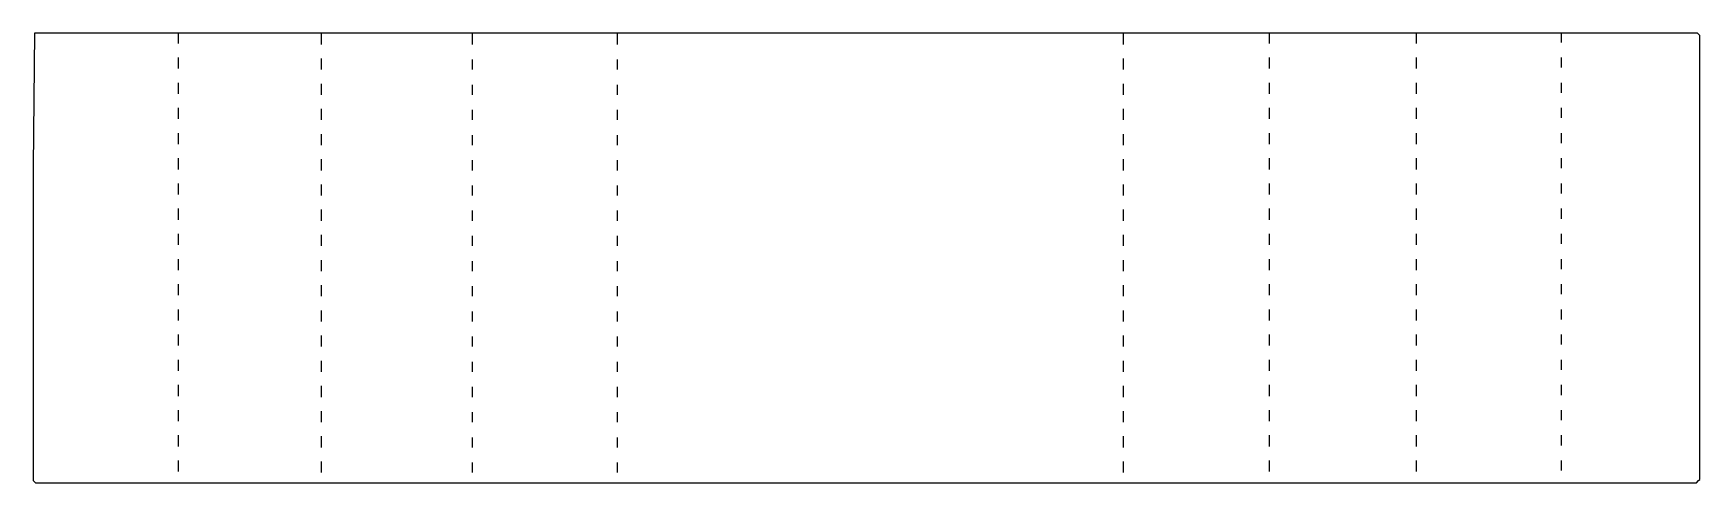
# Model space of a CAD drawing. Extents: x 85 to 1739, y 25 to 471.
import ezdxf

# ---------------------------------------------------------------- set-up
doc = ezdxf.new("R2010")
doc.units = 0
doc.layers.get('0').update_dxf_attribs({"linetype": 'CONTINUOUS'})

msp = doc.modelspace()

# ---------------------------------------------------------------- linework, layer by layer
at = {"color": 250, "linetype": 'CONTINUOUS'}
for points in [[(1736, 25), (1738, 27), (1739, 28), (1739, 469), (1737, 471), (86, 471), (85, 339), (85, 27), (87, 25), (1736, 25)], [(229, 461), (229, 471)], [(371, 460), (371, 471)], [(521, 460), (521, 471)], [(665, 460), (665, 471)], [(1167, 460), (1167, 471)], [(1602, 462), (1602, 471)], [(229, 436), (229, 447)], [(1602, 437), (1602, 447)], [(371, 435), (371, 446)], [(521, 435), (521, 445)], [(665, 435), (665, 445)], [(1167, 435), (1167, 446)], [(229, 411), (229, 422)], [(371, 410), (371, 421)], [(521, 410), (521, 420)], [(665, 410), (665, 420)], [(1167, 410), (1167, 421)], [(1602, 412), (1602, 422)], [(229, 386), (229, 397)], [(1602, 387), (1602, 397)], [(371, 385), (371, 396)], [(521, 385), (521, 395)], [(665, 385), (665, 395)], [(1167, 385), (1167, 396)], [(229, 361), (229, 372)], [(371, 360), (371, 371)], [(521, 360), (521, 370)], [(665, 360), (665, 370)], [(1167, 360), (1167, 371)], [(1602, 362), (1602, 372)], [(229, 336), (229, 347)], [(371, 335), (371, 346)], [(521, 335), (521, 345)], [(665, 335), (665, 345)], [(1167, 335), (1167, 346)], [(1602, 337), (1602, 347)], [(229, 311), (229, 322)], [(371, 310), (371, 321)], [(521, 310), (521, 320)], [(665, 310), (665, 320)], [(1167, 310), (1167, 321)], [(1602, 312), (1602, 322)], [(229, 286), (229, 297)], [(371, 285), (371, 296)], [(521, 285), (521, 295)], [(665, 285), (665, 295)], [(1167, 285), (1167, 296)], [(1602, 287), (1602, 297)], [(229, 261), (229, 272)], [(371, 260), (371, 271)], [(521, 260), (521, 270)], [(665, 260), (665, 270)], [(1167, 260), (1167, 271)], [(1602, 262), (1602, 272)], [(229, 236), (229, 247)], [(371, 235), (371, 246)], [(521, 235), (521, 245)], [(665, 235), (665, 245)], [(1167, 235), (1167, 246)], [(1602, 237), (1602, 247)], [(229, 211), (229, 222)], [(371, 210), (371, 221)], [(521, 210), (521, 220)], [(665, 210), (665, 220)], [(1167, 210), (1167, 221)], [(1602, 212), (1602, 222)], [(229, 186), (229, 197)], [(371, 185), (371, 196)], [(521, 185), (521, 195)], [(665, 185), (665, 195)], [(1167, 185), (1167, 196)], [(1602, 187), (1602, 197)], [(229, 161), (229, 172)], [(371, 160), (371, 171)], [(521, 160), (521, 170)], [(665, 160), (665, 170)], [(1167, 160), (1167, 171)], [(1602, 162), (1602, 172)], [(229, 136), (229, 147)], [(371, 135), (371, 146)], [(521, 135), (521, 145)], [(665, 135), (665, 145)], [(1167, 135), (1167, 146)], [(1602, 137), (1602, 147)], [(229, 111), (229, 122)], [(371, 110), (371, 121)], [(521, 110), (521, 120)], [(665, 110), (665, 120)], [(1167, 110), (1167, 121)], [(1602, 112), (1602, 122)], [(229, 86), (229, 97)], [(371, 85), (371, 96)], [(521, 85), (521, 95)], [(665, 85), (665, 95)], [(1167, 85), (1167, 96)], [(1602, 87), (1602, 97)], [(229, 61), (229, 72)], [(371, 60), (371, 71)], [(521, 60), (521, 70)], [(665, 60), (665, 70)], [(1167, 60), (1167, 71)], [(1602, 62), (1602, 72)], [(229, 36), (229, 47)], [(371, 35), (371, 46)], [(521, 35), (521, 45)], [(665, 35), (665, 45)], [(1167, 35), (1167, 46)], [(1602, 37), (1602, 47)]]:
    msp.add_lwpolyline(points, dxfattribs=at)
at = {"color": 251, "linetype": 'CONTINUOUS'}
for points in [[(1312, 461), (1312, 471)], [(1458, 461), (1458, 471)], [(1312, 436), (1312, 447)], [(1458, 436), (1458, 447)], [(1312, 411), (1312, 422)], [(1458, 411), (1458, 422)], [(1312, 386), (1312, 397)], [(1458, 386), (1458, 397)], [(1312, 361), (1312, 372)], [(1458, 361), (1458, 372)], [(1312, 336), (1312, 347)], [(1458, 336), (1458, 347)], [(1312, 311), (1312, 322)], [(1458, 311), (1458, 322)], [(1312, 286), (1312, 297)], [(1458, 286), (1458, 297)], [(1312, 261), (1312, 272)], [(1458, 261), (1458, 272)], [(1312, 236), (1312, 247)], [(1458, 236), (1458, 247)], [(1312, 211), (1312, 222)], [(1458, 211), (1458, 222)], [(1312, 186), (1312, 197)], [(1458, 186), (1458, 197)], [(1312, 161), (1312, 172)], [(1458, 161), (1458, 172)], [(1312, 136), (1312, 147)], [(1458, 136), (1458, 147)], [(1312, 111), (1312, 122)], [(1458, 111), (1458, 122)], [(1312, 86), (1312, 97)], [(1458, 86), (1458, 97)], [(1312, 61), (1312, 72)], [(1458, 61), (1458, 72)], [(1312, 36), (1312, 47)], [(1458, 36), (1458, 47)]]:
    msp.add_lwpolyline(points, dxfattribs=at)

doc.saveas('drawing.dxf')
